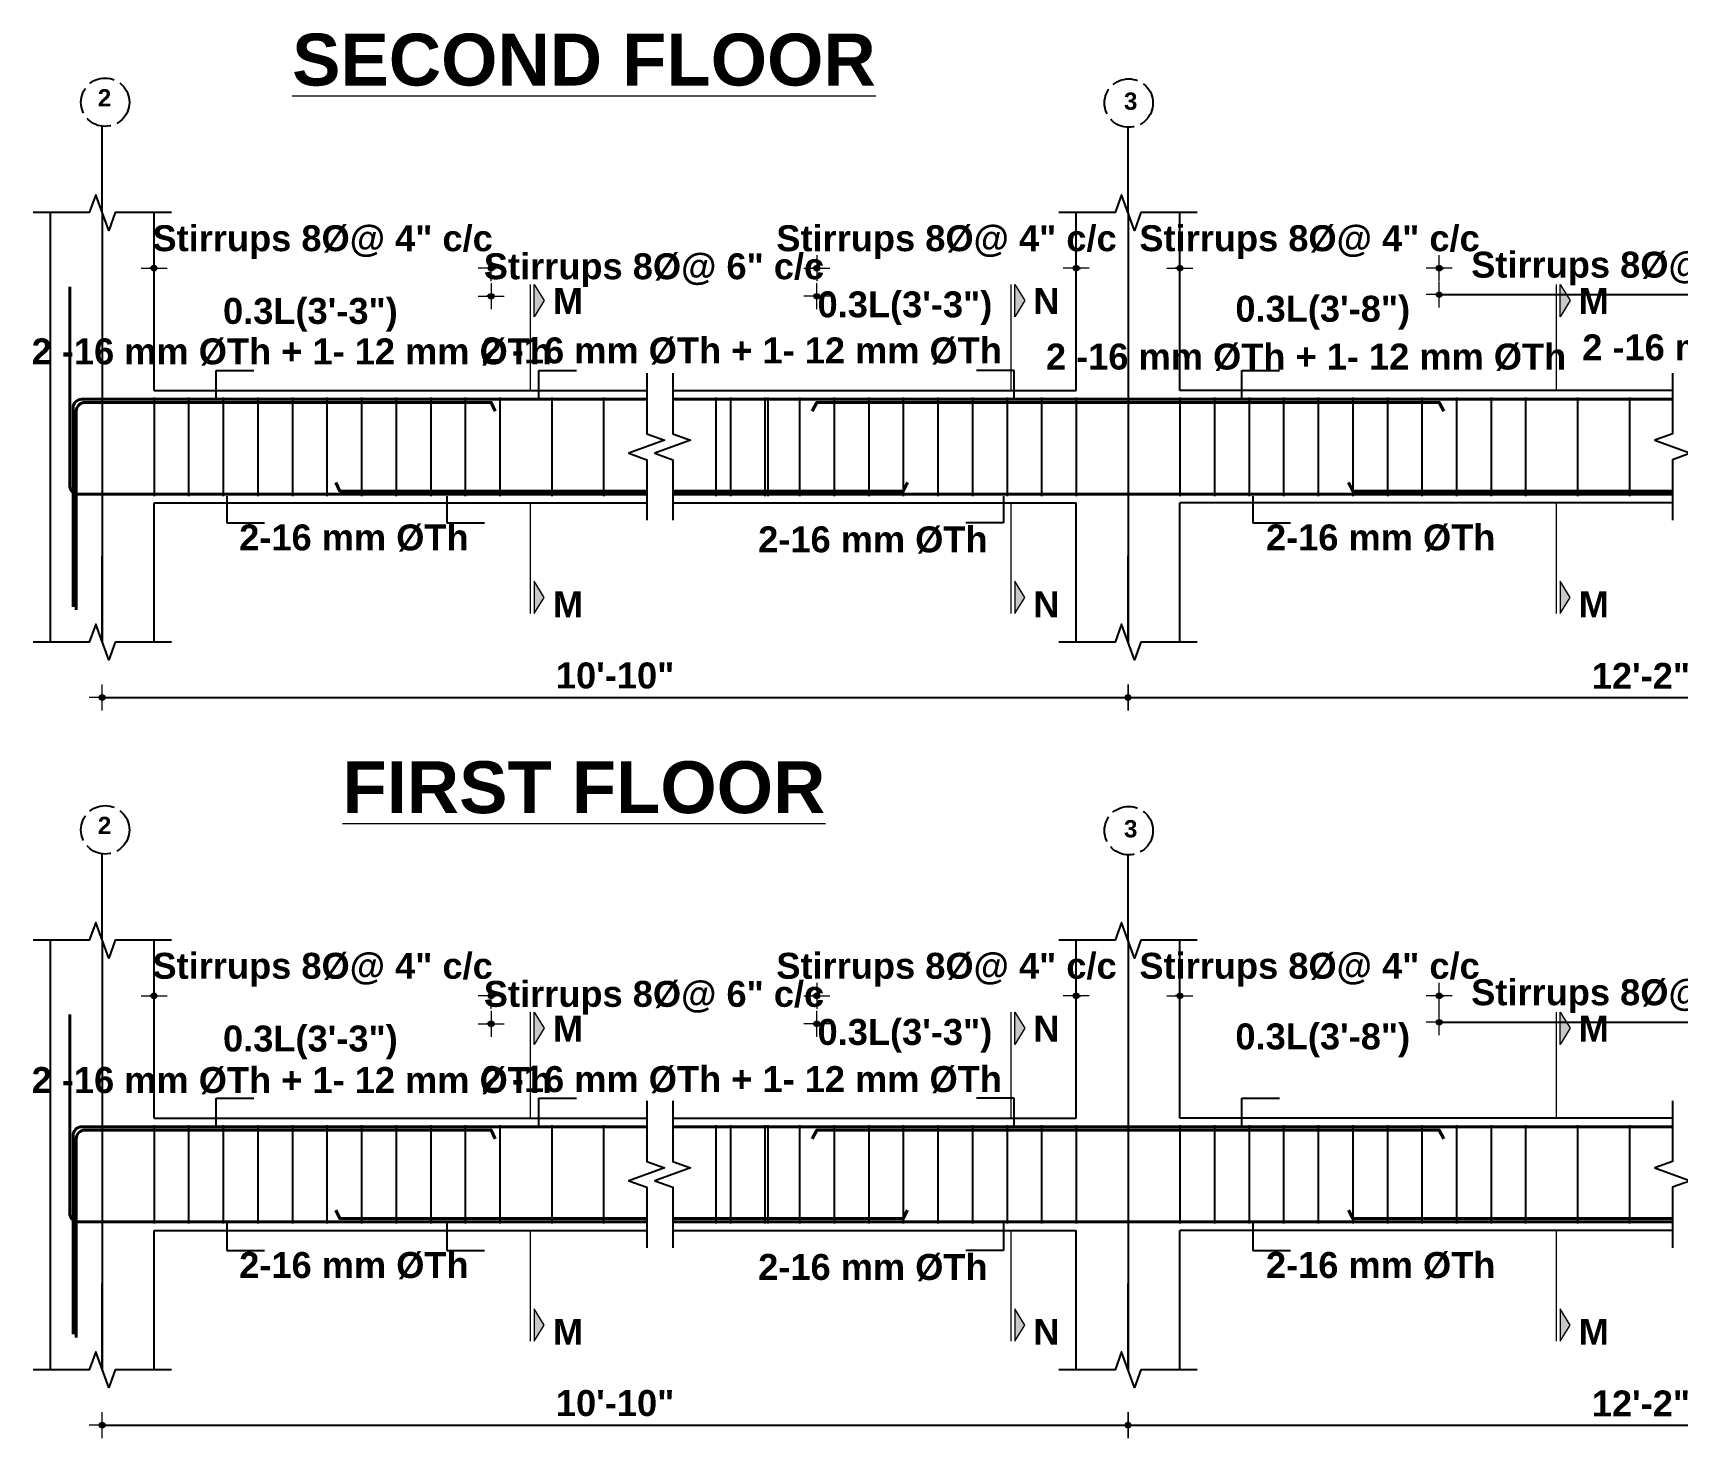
# Model space of a CAD drawing. Header units: inches. Extents: x 85856 to 287200, y -126184 to 75211.
# Drawn here: x 182243.9 to 182624.3, y -23551.2 to -23226.2 of the extents above; entities that cross this region are included whole.
import ezdxf
from ezdxf.enums import TextEntityAlignment as Align

# ---------------------------------------------------------------- set-up
doc = ezdxf.new("R2010")
doc.units = ezdxf.units.IN
doc.header["$LTSCALE"] = 0.5
doc.header["$MEASUREMENT"] = 0
doc.header["$PDMODE"] = 66
doc.linetypes.add('ACAD_ISO02W100', pattern=[15, 12, -3])
for name, color, linetype, lineweight in [('BAR', 5, 'Continuous', 40), ('dimension', 100, 'Continuous', 13), ('HATCH1', 4, 'ACAD_ISO02W100', 13), ('TEXT', 220, 'Continuous', 9)]:
    doc.layers.add(name, color=color, linetype=linetype, lineweight=lineweight)
doc.layers.add('STIRRUP', color=10, linetype='Continuous')
doc.styles.add('1.8 str', font='times.ttf', dxfattribs={"width": 0.8, "height": 6})
doc.styles.add('STYLE1', font='arialbd.ttf')
doc.dimstyles.new('1.4', dxfattribs={"dimscale": 0, "dimtxt": 6, "dimasz": 0.5, "dimexe": 2, "dimexo": 9, "dimgap": 2, "dimtad": 1, "dimdec": 0, "dimlfac": 0.5, "dimzin": 3, "dimdsep": 46, "dimlunit": 4, "dimtxsty": '1.8 str', "dimblk": 'DIM', "dimcen": 3, "dimdle": 3, "dimse1": 1, "dimse2": 1, "dimclrd": 256, "dimclre": 256, "dimclrt": 7, "dimadec": 1, "dimazin": 2, "dimtfac": 1, "dimtdec": 0, "dimtix": 1, "dimtofl": 0, "dimtmove": 2, "dimatfit": 3, "dimldrblk": 'arrow', "dimfxl": 2, "dimfrac": 2, "dimtolj": 2, "dimtzin": 0, "dimarcsym": 0})

# ---------------------------------------------------------------- blocks, each defined once
blk = doc.blocks.new('DIM')
at = {"layer": 'dimension'}
h = blk.add_hatch(color=256, dxfattribs=at)
h.paths.add_polyline_path([(0, 1.28), (0, 0), (1.28, 0, 0.414214)])
h.paths.add_polyline_path([(1.28, 0), (0, 0), (0, -1.28, 0.414214)])
h.paths.add_polyline_path([(0, 0), (-1.28, 0, 0.414214), (0, -1.28)])
h.paths.add_polyline_path([(0, 1.28, 0.414214), (-1.28, 0), (0, 0)])
for p, q in [((-6, 0), (6, 0)), ((0, 6), (0, -6))]:
    blk.add_line(p, q, dxfattribs=at)
blk.add_circle((0, 0), 1.28, dxfattribs=at)
blk = doc.blocks.new('*D679')
at = {"layer": 'Defpoints', "color": 0, "ltscale": 10, "transparency": 16777216}
for p in [(182349.95, -23448.88), (182271.95, -23460.86), (182349.95, -23465.42)]:
    blk.add_point(p, dxfattribs=at)
at = {"layer": 'dimension', "lineweight": -2, "ltscale": 10, "transparency": 16777216}
for p, q in [((182271.45, -23448.88), (182270.95, -23448.88)), ((182350.45, -23448.88), (182350.95, -23448.88))]:
    blk.add_line(p, q, dxfattribs=at)
at = {"layer": 'dimension', "lineweight": -2, "ltscale": 10, "transparency": 16777216, "xscale": 0.5, "yscale": 0.5, "zscale": 0.5}
blk.add_blockref('DIM', (182271.95, -23448.88), dxfattribs=at)
at = {"layer": 'dimension', "lineweight": -2, "ltscale": 10, "transparency": 16777216, "xscale": 0.5, "yscale": 0.5, "zscale": 0.5, "rotation": 180}
blk.add_blockref('DIM', (182349.95, -23448.88), dxfattribs=at)
at = {"layer": 'dimension', "color": 7, "ltscale": 10, "transparency": 16777216, "insert": (182310.95, -23442.85), "char_height": 6, "attachment_point": 5, "style": 'STYLE1'}
blk.add_mtext('\\A2;Stirrups 8%%C@ 4" c/c', dxfattribs=at)
blk = doc.blocks.new('arrow')
at = {"layer": 'dimension'}
blk.add_lwpolyline([(1.21, 0, 0, 2.1, 0), (-2.29, 0, 0, 0, 0), (1.21, 0, 0, 0, 0)], format="xyseb", dxfattribs=at)
blk = doc.blocks.new('*D680')
at = {"layer": 'Defpoints', "color": 0, "ltscale": 10, "transparency": 16777216}
for p in [(182425.3, -23455.37), (182349.95, -23471.91), (182425.3, -23486.42)]:
    blk.add_point(p, dxfattribs=at)
at = {"layer": 'dimension', "lineweight": -2, "ltscale": 10, "transparency": 16777216}
for p, q in [((182349.45, -23455.37), (182348.95, -23455.37)), ((182425.8, -23455.37), (182426.3, -23455.37))]:
    blk.add_line(p, q, dxfattribs=at)
at = {"layer": 'dimension', "lineweight": -2, "ltscale": 10, "transparency": 16777216, "xscale": 0.5, "yscale": 0.5, "zscale": 0.5}
blk.add_blockref('DIM', (182349.95, -23455.37), dxfattribs=at)
at = {"layer": 'dimension', "lineweight": -2, "ltscale": 10, "transparency": 16777216, "xscale": 0.5, "yscale": 0.5, "zscale": 0.5, "rotation": 180}
blk.add_blockref('DIM', (182425.3, -23455.37), dxfattribs=at)
at = {"layer": 'dimension', "color": 7, "ltscale": 10, "transparency": 16777216, "insert": (182387.62, -23449.34), "char_height": 6, "attachment_point": 5, "style": 'STYLE1'}
blk.add_mtext('\\A2;Stirrups 8%%C@ 6" c/c', dxfattribs=at)
blk = doc.blocks.new('*D681')
at = {"layer": 'Defpoints', "color": 0, "ltscale": 10, "transparency": 16777216}
for p in [(182485.3, -23448.88), (182485.3, -23462.42), (182425.3, -23479.93)]:
    blk.add_point(p, dxfattribs=at)
at = {"layer": 'dimension', "lineweight": -2, "ltscale": 10, "transparency": 16777216}
for p, q in [((182424.8, -23448.88), (182424.3, -23448.88)), ((182485.8, -23448.88), (182486.3, -23448.88))]:
    blk.add_line(p, q, dxfattribs=at)
at = {"layer": 'dimension', "lineweight": -2, "ltscale": 10, "transparency": 16777216, "xscale": 0.5, "yscale": 0.5, "zscale": 0.5}
blk.add_blockref('DIM', (182425.3, -23448.88), dxfattribs=at)
at = {"layer": 'dimension', "lineweight": -2, "ltscale": 10, "transparency": 16777216, "xscale": 0.5, "yscale": 0.5, "zscale": 0.5, "rotation": 180}
blk.add_blockref('DIM', (182485.3, -23448.88), dxfattribs=at)
at = {"layer": 'dimension', "color": 7, "ltscale": 10, "transparency": 16777216, "insert": (182455.3, -23442.85), "char_height": 6, "attachment_point": 5, "style": 'STYLE1'}
blk.add_mtext('\\A2;Stirrups 8%%C@ 4" c/c', dxfattribs=at)
blk = doc.blocks.new('*D682')
at = {"layer": 'Defpoints', "color": 0, "ltscale": 10, "transparency": 16777216}
for p in [(182509.3, -23448.88), (182509.3, -23462.42), (182569.3, -23479.93)]:
    blk.add_point(p, dxfattribs=at)
at = {"layer": 'dimension', "lineweight": -2, "ltscale": 10, "transparency": 16777216}
for p, q in [((182508.8, -23448.88), (182508.3, -23448.88)), ((182569.8, -23448.88), (182570.3, -23448.88))]:
    blk.add_line(p, q, dxfattribs=at)
at = {"layer": 'dimension', "lineweight": -2, "ltscale": 10, "transparency": 16777216, "xscale": 0.5, "yscale": 0.5, "zscale": 0.5}
blk.add_blockref('DIM', (182509.3, -23448.88), dxfattribs=at)
at = {"layer": 'dimension', "lineweight": -2, "ltscale": 10, "transparency": 16777216, "xscale": 0.5, "yscale": 0.5, "zscale": 0.5, "rotation": 180}
blk.add_blockref('DIM', (182569.3, -23448.88), dxfattribs=at)
at = {"layer": 'dimension', "color": 7, "ltscale": 10, "transparency": 16777216, "insert": (182539.3, -23442.85), "char_height": 6, "attachment_point": 5, "style": 'STYLE1'}
blk.add_mtext('\\A2;Stirrups 8%%C@ 4" c/c', dxfattribs=at)
blk = doc.blocks.new('*D684')
at = {"layer": 'Defpoints', "color": 0, "ltscale": 10, "transparency": 16777216}
for p in [(182662.86, -23455), (182569.3, -23486.42), (182662.86, -23486.42)]:
    blk.add_point(p, dxfattribs=at)
at = {"layer": 'dimension', "lineweight": -2, "ltscale": 10, "transparency": 16777216}
blk.add_line((182569.8, -23455), (182662.36, -23455), dxfattribs=at)
at = {"layer": 'dimension', "lineweight": -2, "ltscale": 10, "transparency": 16777216, "xscale": 0.5, "yscale": 0.5, "zscale": 0.5, "rotation": 180}
blk.add_blockref('DIM', (182569.3, -23455), dxfattribs=at)
at = {"layer": 'dimension', "lineweight": -2, "ltscale": 10, "transparency": 16777216, "xscale": 0.5, "yscale": 0.5, "zscale": 0.5}
blk.add_blockref('DIM', (182662.86, -23455), dxfattribs=at)
at = {"layer": 'dimension', "color": 7, "ltscale": 10, "transparency": 16777216, "insert": (182616.08, -23448.97), "char_height": 6, "attachment_point": 5, "style": 'STYLE1'}
blk.add_mtext('\\A2;Stirrups 8%%C@ 6" c/c', dxfattribs=at)
blk = doc.blocks.new('*D685')
at = {"layer": 'Defpoints', "color": 0, "ltscale": 10, "transparency": 16777216}
for p in [(182259.95, -23535.38), (182497.3, -23535.38), (182497.3, -23548.19)]:
    blk.add_point(p, dxfattribs=at)
at = {"layer": 'dimension', "lineweight": -2, "ltscale": 10, "transparency": 16777216}
blk.add_line((182260.45, -23548.19), (182496.8, -23548.19), dxfattribs=at)
at = {"layer": 'dimension', "lineweight": -2, "ltscale": 10, "transparency": 16777216, "xscale": 0.5, "yscale": 0.5, "zscale": 0.5, "rotation": 180}
blk.add_blockref('DIM', (182259.95, -23548.19), dxfattribs=at)
at = {"layer": 'dimension', "lineweight": -2, "ltscale": 10, "transparency": 16777216, "xscale": 0.5, "yscale": 0.5, "zscale": 0.5}
blk.add_blockref('DIM', (182497.3, -23548.19), dxfattribs=at)
at = {"layer": 'dimension', "color": 7, "ltscale": 10, "transparency": 16777216, "insert": (182378.62, -23543.12), "char_height": 6, "attachment_point": 5, "style": 'STYLE1'}
blk.add_mtext('\\A2;10\'-10"', dxfattribs=at)
blk = doc.blocks.new('*D686')
at = {"layer": 'Defpoints', "color": 0, "ltscale": 10, "transparency": 16777216}
for p in [(182497.3, -23535.38), (182734.65, -23535.38), (182734.65, -23548.19)]:
    blk.add_point(p, dxfattribs=at)
at = {"layer": 'dimension', "lineweight": -2, "ltscale": 10, "transparency": 16777216}
blk.add_line((182497.8, -23548.19), (182734.15, -23548.19), dxfattribs=at)
at = {"layer": 'dimension', "lineweight": -2, "ltscale": 10, "transparency": 16777216, "xscale": 0.5, "yscale": 0.5, "zscale": 0.5, "rotation": 180}
blk.add_blockref('DIM', (182497.3, -23548.19), dxfattribs=at)
at = {"layer": 'dimension', "lineweight": -2, "ltscale": 10, "transparency": 16777216, "xscale": 0.5, "yscale": 0.5, "zscale": 0.5}
blk.add_blockref('DIM', (182734.65, -23548.19), dxfattribs=at)
at = {"layer": 'dimension', "color": 7, "ltscale": 10, "transparency": 16777216, "insert": (182615.97, -23543.17), "char_height": 6, "attachment_point": 5, "style": 'STYLE1'}
blk.add_mtext('\\A2;12\'-2"', dxfattribs=at)
blk = doc.blocks.new('*D687')
at = {"layer": 'Defpoints', "color": 0, "ltscale": 10, "transparency": 16777216}
for p in [(182349.95, -23280.59), (182271.95, -23292.56), (182349.95, -23297.13)]:
    blk.add_point(p, dxfattribs=at)
at = {"layer": 'dimension', "lineweight": -2, "ltscale": 10, "transparency": 16777216}
for p, q in [((182271.45, -23280.59), (182270.95, -23280.59)), ((182350.45, -23280.59), (182350.95, -23280.59))]:
    blk.add_line(p, q, dxfattribs=at)
at = {"layer": 'dimension', "lineweight": -2, "ltscale": 10, "transparency": 16777216, "xscale": 0.5, "yscale": 0.5, "zscale": 0.5}
blk.add_blockref('DIM', (182271.95, -23280.59), dxfattribs=at)
at = {"layer": 'dimension', "lineweight": -2, "ltscale": 10, "transparency": 16777216, "xscale": 0.5, "yscale": 0.5, "zscale": 0.5, "rotation": 180}
blk.add_blockref('DIM', (182349.95, -23280.59), dxfattribs=at)
at = {"layer": 'dimension', "color": 7, "ltscale": 10, "transparency": 16777216, "insert": (182310.95, -23274.56), "char_height": 6, "attachment_point": 5, "style": 'STYLE1'}
blk.add_mtext('\\A2;Stirrups 8%%C@ 4" c/c', dxfattribs=at)
blk = doc.blocks.new('*D688')
at = {"layer": 'Defpoints', "color": 0, "ltscale": 10, "transparency": 16777216}
for p in [(182425.3, -23287.08), (182349.95, -23303.62), (182425.3, -23318.13)]:
    blk.add_point(p, dxfattribs=at)
at = {"layer": 'dimension', "lineweight": -2, "ltscale": 10, "transparency": 16777216}
for p, q in [((182349.45, -23287.08), (182348.95, -23287.08)), ((182425.8, -23287.08), (182426.3, -23287.08))]:
    blk.add_line(p, q, dxfattribs=at)
at = {"layer": 'dimension', "lineweight": -2, "ltscale": 10, "transparency": 16777216, "xscale": 0.5, "yscale": 0.5, "zscale": 0.5}
blk.add_blockref('DIM', (182349.95, -23287.08), dxfattribs=at)
at = {"layer": 'dimension', "lineweight": -2, "ltscale": 10, "transparency": 16777216, "xscale": 0.5, "yscale": 0.5, "zscale": 0.5, "rotation": 180}
blk.add_blockref('DIM', (182425.3, -23287.08), dxfattribs=at)
at = {"layer": 'dimension', "color": 7, "ltscale": 10, "transparency": 16777216, "insert": (182387.62, -23281.05), "char_height": 6, "attachment_point": 5, "style": 'STYLE1'}
blk.add_mtext('\\A2;Stirrups 8%%C@ 6" c/c', dxfattribs=at)
blk = doc.blocks.new('*D689')
at = {"layer": 'Defpoints', "color": 0, "ltscale": 10, "transparency": 16777216}
for p in [(182485.3, -23280.59), (182485.3, -23294.13), (182425.3, -23311.64)]:
    blk.add_point(p, dxfattribs=at)
at = {"layer": 'dimension', "lineweight": -2, "ltscale": 10, "transparency": 16777216}
for p, q in [((182424.8, -23280.59), (182424.3, -23280.59)), ((182485.8, -23280.59), (182486.3, -23280.59))]:
    blk.add_line(p, q, dxfattribs=at)
at = {"layer": 'dimension', "lineweight": -2, "ltscale": 10, "transparency": 16777216, "xscale": 0.5, "yscale": 0.5, "zscale": 0.5}
blk.add_blockref('DIM', (182425.3, -23280.59), dxfattribs=at)
at = {"layer": 'dimension', "lineweight": -2, "ltscale": 10, "transparency": 16777216, "xscale": 0.5, "yscale": 0.5, "zscale": 0.5, "rotation": 180}
blk.add_blockref('DIM', (182485.3, -23280.59), dxfattribs=at)
at = {"layer": 'dimension', "color": 7, "ltscale": 10, "transparency": 16777216, "insert": (182455.3, -23274.56), "char_height": 6, "attachment_point": 5, "style": 'STYLE1'}
blk.add_mtext('\\A2;Stirrups 8%%C@ 4" c/c', dxfattribs=at)
blk = doc.blocks.new('*D690')
at = {"layer": 'Defpoints', "color": 0, "ltscale": 10, "transparency": 16777216}
for p in [(182509.3, -23280.59), (182509.3, -23294.13), (182569.3, -23311.64)]:
    blk.add_point(p, dxfattribs=at)
at = {"layer": 'dimension', "lineweight": -2, "ltscale": 10, "transparency": 16777216}
for p, q in [((182508.8, -23280.59), (182508.3, -23280.59)), ((182569.8, -23280.59), (182570.3, -23280.59))]:
    blk.add_line(p, q, dxfattribs=at)
at = {"layer": 'dimension', "lineweight": -2, "ltscale": 10, "transparency": 16777216, "xscale": 0.5, "yscale": 0.5, "zscale": 0.5}
blk.add_blockref('DIM', (182509.3, -23280.59), dxfattribs=at)
at = {"layer": 'dimension', "lineweight": -2, "ltscale": 10, "transparency": 16777216, "xscale": 0.5, "yscale": 0.5, "zscale": 0.5, "rotation": 180}
blk.add_blockref('DIM', (182569.3, -23280.59), dxfattribs=at)
at = {"layer": 'dimension', "color": 7, "ltscale": 10, "transparency": 16777216, "insert": (182539.3, -23274.56), "char_height": 6, "attachment_point": 5, "style": 'STYLE1'}
blk.add_mtext('\\A2;Stirrups 8%%C@ 4" c/c', dxfattribs=at)
blk = doc.blocks.new('*D692')
at = {"layer": 'Defpoints', "color": 0, "ltscale": 10, "transparency": 16777216}
for p in [(182662.86, -23286.71), (182569.3, -23318.13), (182662.86, -23318.13)]:
    blk.add_point(p, dxfattribs=at)
at = {"layer": 'dimension', "lineweight": -2, "ltscale": 10, "transparency": 16777216}
blk.add_line((182569.8, -23286.71), (182662.36, -23286.71), dxfattribs=at)
at = {"layer": 'dimension', "lineweight": -2, "ltscale": 10, "transparency": 16777216, "xscale": 0.5, "yscale": 0.5, "zscale": 0.5, "rotation": 180}
blk.add_blockref('DIM', (182569.3, -23286.71), dxfattribs=at)
at = {"layer": 'dimension', "lineweight": -2, "ltscale": 10, "transparency": 16777216, "xscale": 0.5, "yscale": 0.5, "zscale": 0.5}
blk.add_blockref('DIM', (182662.86, -23286.71), dxfattribs=at)
at = {"layer": 'dimension', "color": 7, "ltscale": 10, "transparency": 16777216, "insert": (182616.08, -23280.68), "char_height": 6, "attachment_point": 5, "style": 'STYLE1'}
blk.add_mtext('\\A2;Stirrups 8%%C@ 6" c/c', dxfattribs=at)
blk = doc.blocks.new('*D995')
at = {"layer": 'Defpoints', "color": 0, "ltscale": 10, "transparency": 16777216}
for p in [(182259.95, -23367.08), (182497.3, -23367.08), (182497.3, -23379.89)]:
    blk.add_point(p, dxfattribs=at)
at = {"layer": 'dimension', "lineweight": -2, "ltscale": 10, "transparency": 16777216}
blk.add_line((182260.45, -23379.89), (182496.8, -23379.89), dxfattribs=at)
at = {"layer": 'dimension', "lineweight": -2, "ltscale": 10, "transparency": 16777216, "xscale": 0.5, "yscale": 0.5, "zscale": 0.5, "rotation": 180}
blk.add_blockref('DIM', (182259.95, -23379.89), dxfattribs=at)
at = {"layer": 'dimension', "lineweight": -2, "ltscale": 10, "transparency": 16777216, "xscale": 0.5, "yscale": 0.5, "zscale": 0.5}
blk.add_blockref('DIM', (182497.3, -23379.89), dxfattribs=at)
at = {"layer": 'dimension', "color": 7, "ltscale": 10, "transparency": 16777216, "insert": (182378.62, -23374.83), "char_height": 6, "attachment_point": 5, "style": 'STYLE1'}
blk.add_mtext('\\A2;10\'-10"', dxfattribs=at)
blk = doc.blocks.new('*D996')
at = {"layer": 'Defpoints', "color": 0, "ltscale": 10, "transparency": 16777216}
for p in [(182497.3, -23367.08), (182734.65, -23367.08), (182734.65, -23379.89)]:
    blk.add_point(p, dxfattribs=at)
at = {"layer": 'dimension', "lineweight": -2, "ltscale": 10, "transparency": 16777216}
blk.add_line((182497.8, -23379.89), (182734.15, -23379.89), dxfattribs=at)
at = {"layer": 'dimension', "lineweight": -2, "ltscale": 10, "transparency": 16777216, "xscale": 0.5, "yscale": 0.5, "zscale": 0.5, "rotation": 180}
blk.add_blockref('DIM', (182497.3, -23379.89), dxfattribs=at)
at = {"layer": 'dimension', "lineweight": -2, "ltscale": 10, "transparency": 16777216, "xscale": 0.5, "yscale": 0.5, "zscale": 0.5}
blk.add_blockref('DIM', (182734.65, -23379.89), dxfattribs=at)
at = {"layer": 'dimension', "color": 7, "ltscale": 10, "transparency": 16777216, "insert": (182615.97, -23374.88), "char_height": 6, "attachment_point": 5, "style": 'STYLE1'}
blk.add_mtext('\\A2;12\'-2"', dxfattribs=at)

msp = doc.modelspace()

# ---------------------------------------------------------------- hatches: boundary and pattern name
at = {"layer": 'TEXT', "ltscale": 10}
for points in [[(182359.93, -23284.34), (182359.93, -23291.85), (182362.24, -23288.09)], [(182471.1, -23284.34), (182471.1, -23291.85), (182473.41, -23288.09)], [(182597.29, -23284.34), (182597.29, -23291.85), (182599.6, -23288.09)], [(182359.93, -23360.48), (182359.93, -23352.98), (182362.24, -23356.73)], [(182471.1, -23360.48), (182471.1, -23352.98), (182473.41, -23356.73)], [(182597.29, -23360.48), (182597.29, -23352.98), (182599.6, -23356.73)], [(182359.93, -23452.64), (182359.93, -23460.14), (182362.24, -23456.39)], [(182471.1, -23452.64), (182471.1, -23460.14), (182473.41, -23456.39)], [(182597.29, -23452.64), (182597.29, -23460.14), (182599.6, -23456.39)], [(182359.93, -23528.78), (182359.93, -23521.27), (182362.24, -23525.03)], [(182471.1, -23528.78), (182471.1, -23521.27), (182473.41, -23525.03)], [(182597.29, -23528.78), (182597.29, -23521.27), (182599.6, -23525.03)]]:
    msp.add_hatch(color=256, dxfattribs=at).paths.add_polyline_path(points)

# ---------------------------------------------------------------- linework, layer by layer
for p, q in [((182259.95, -23267.73), (182259.95, -23247.77)), ((182497.3, -23267.73), (182497.3, -23247.77)), ((182259.95, -23267.73), (182259.95, -23367.08)), ((182497.3, -23267.73), (182497.3, -23367.08)), ((182259.95, -23367.08), (182259.95, -23347.13)), ((182497.3, -23367.08), (182497.3, -23347.13)), ((182259.95, -23436.02), (182259.95, -23416.07)), ((182497.3, -23436.02), (182497.3, -23416.07)), ((182259.95, -23436.02), (182259.95, -23535.38)), ((182497.3, -23436.02), (182497.3, -23535.38)), ((182259.95, -23535.38), (182259.95, -23515.42)), ((182497.3, -23535.38), (182497.3, -23515.42))]:
    msp.add_line(p, q)
at = {"ltscale": 10}
for p, q in [((182247.95, -23334.89), (182247.95, -23267.73)), ((182271.95, -23308.89), (182271.95, -23267.73)), ((182485.3, -23308.89), (182485.3, -23267.73)), ((182509.3, -23308.89), (182509.3, -23267.73)), ((182271.95, -23308.89), (182385.95, -23308.89)), ((182391.95, -23308.89), (182485.3, -23308.89)), ((182623.3, -23308.89), (182509.3, -23308.89)), ((182247.95, -23367.08), (182247.95, -23334.89)), ((182271.95, -23367.08), (182271.95, -23334.89)), ((182271.95, -23334.89), (182385.95, -23334.89)), ((182391.95, -23334.89), (182485.3, -23334.89)), ((182485.3, -23367.08), (182485.3, -23334.89)), ((182623.3, -23334.89), (182509.3, -23334.89)), ((182509.3, -23367.08), (182509.3, -23334.89)), ((182247.95, -23503.18), (182247.95, -23436.02)), ((182271.95, -23477.18), (182271.95, -23436.02)), ((182485.3, -23477.18), (182485.3, -23436.02)), ((182509.3, -23477.18), (182509.3, -23436.02)), ((182271.95, -23477.18), (182385.95, -23477.18)), ((182391.95, -23477.18), (182485.3, -23477.18)), ((182623.3, -23477.18), (182509.3, -23477.18)), ((182247.95, -23535.38), (182247.95, -23503.18)), ((182271.95, -23535.38), (182271.95, -23503.18)), ((182271.95, -23503.18), (182385.95, -23503.18)), ((182391.95, -23503.18), (182485.3, -23503.18)), ((182485.3, -23535.38), (182485.3, -23503.18)), ((182623.3, -23503.18), (182509.3, -23503.18)), ((182509.3, -23535.38), (182509.3, -23503.18))]:
    msp.add_line(p, q, dxfattribs=at)
at = {"linetype": 'Continuous', "ltscale": 10}
for points in [[(182275.95, -23267.73), (182262.95, -23267.73), (182261.45, -23271.85), (182258.45, -23263.6), (182256.95, -23267.73), (182243.95, -23267.73)], [(182513.3, -23267.73), (182500.3, -23267.73), (182498.8, -23271.85), (182495.8, -23263.6), (182494.3, -23267.73), (182481.3, -23267.73)], [(182385.95, -23304.89), (182385.95, -23318.89), (182390.07, -23320.39), (182381.82, -23323.39), (182385.95, -23324.89), (182385.95, -23338.89)], [(182385.95, -23304.89), (182385.95, -23318.89), (182390.07, -23320.39), (182381.82, -23323.39), (182385.95, -23324.89), (182385.95, -23338.89)], [(182391.95, -23304.89), (182391.95, -23318.89), (182396.07, -23320.39), (182387.82, -23323.39), (182391.95, -23324.89), (182391.95, -23338.89)], [(182391.95, -23304.89), (182391.95, -23318.89), (182396.07, -23320.39), (182387.82, -23323.39), (182391.95, -23324.89), (182391.95, -23338.89)], [(182623.3, -23304.89), (182623.3, -23318.89), (182619.18, -23320.39), (182627.42, -23323.39), (182623.3, -23324.89), (182623.3, -23338.89)], [(182623.3, -23304.89), (182623.3, -23318.89), (182619.18, -23320.39), (182627.42, -23323.39), (182623.3, -23324.89), (182623.3, -23338.89)], [(182275.95, -23367.08), (182262.95, -23367.08), (182261.45, -23371.2), (182258.45, -23362.96), (182256.95, -23367.08), (182243.95, -23367.08)], [(182513.3, -23367.08), (182500.3, -23367.08), (182498.8, -23371.2), (182495.8, -23362.96), (182494.3, -23367.08), (182481.3, -23367.08)], [(182275.95, -23436.02), (182262.95, -23436.02), (182261.45, -23440.14), (182258.45, -23431.9), (182256.95, -23436.02), (182243.95, -23436.02)], [(182513.3, -23436.02), (182500.3, -23436.02), (182498.8, -23440.14), (182495.8, -23431.9), (182494.3, -23436.02), (182481.3, -23436.02)], [(182385.95, -23473.18), (182385.95, -23487.18), (182390.07, -23488.68), (182381.82, -23491.68), (182385.95, -23493.18), (182385.95, -23507.18)], [(182385.95, -23473.18), (182385.95, -23487.18), (182390.07, -23488.68), (182381.82, -23491.68), (182385.95, -23493.18), (182385.95, -23507.18)], [(182391.95, -23473.18), (182391.95, -23487.18), (182396.07, -23488.68), (182387.82, -23491.68), (182391.95, -23493.18), (182391.95, -23507.18)], [(182391.95, -23473.18), (182391.95, -23487.18), (182396.07, -23488.68), (182387.82, -23491.68), (182391.95, -23493.18), (182391.95, -23507.18)], [(182623.3, -23473.18), (182623.3, -23487.18), (182619.18, -23488.68), (182627.42, -23491.68), (182623.3, -23493.18), (182623.3, -23507.18)], [(182623.3, -23473.18), (182623.3, -23487.18), (182619.18, -23488.68), (182627.42, -23491.68), (182623.3, -23493.18), (182623.3, -23507.18)], [(182275.95, -23535.38), (182262.95, -23535.38), (182261.45, -23539.5), (182258.45, -23531.25), (182256.95, -23535.38), (182243.95, -23535.38)], [(182513.3, -23535.38), (182500.3, -23535.38), (182498.8, -23539.5), (182495.8, -23531.25), (182494.3, -23535.38), (182481.3, -23535.38)]]:
    msp.add_lwpolyline(points, dxfattribs=at)
at = {"layer": 'BAR', "ltscale": 10}
for p, q in [((182497.3, -23310.89), (182391.95, -23310.89)), ((182497.3, -23310.89), (182623.3, -23310.89)), ((182497.3, -23332.89), (182391.95, -23332.89)), ((182497.3, -23332.89), (182623.3, -23332.89)), ((182497.3, -23479.18), (182391.95, -23479.18)), ((182497.3, -23479.18), (182623.3, -23479.18)), ((182497.3, -23501.18), (182391.95, -23501.18)), ((182497.3, -23501.18), (182623.3, -23501.18))]:
    msp.add_line(p, q, dxfattribs=at)
for points in [[(182271.95, -23332.89), (182254.46, -23332.89, -0.414214), (182252.45, -23330.88), (182252.45, -23284.89)], [(182253.2, -23358.89), (182253.2, -23312.91, -0.414214), (182255.21, -23310.89), (182271.95, -23310.89)], [(182253.95, -23359.64), (182253.95, -23313.66, -0.414214), (182255.96, -23311.64), (182271.95, -23311.64)], [(182271.95, -23501.18), (182254.46, -23501.18, -0.414214), (182252.45, -23499.17), (182252.45, -23453.18)], [(182253.2, -23527.18), (182253.2, -23481.2, -0.414214), (182255.21, -23479.18), (182271.95, -23479.18)], [(182253.95, -23527.93), (182253.95, -23481.95, -0.414214), (182255.96, -23479.93), (182271.95, -23479.93)]]:
    msp.add_lwpolyline(points, format="xyb", dxfattribs=at)
for points in [[(182259.95, -23310.89), (182385.95, -23310.89)], [(182259.95, -23311.64), (182349.95, -23311.64), (182350.9, -23313.64)], [(182424.25, -23313.64), (182425.3, -23311.64), (182497.3, -23311.64)], [(182570.34, -23313.64), (182569.3, -23311.64), (182497.3, -23311.64)], [(182313.99, -23330.14), (182314.95, -23332.14), (182385.95, -23332.14)], [(182446.25, -23330.14), (182445.3, -23332.14), (182391.95, -23332.14)], [(182548.34, -23330.14), (182549.3, -23332.14), (182623.3, -23332.14)], [(182385.95, -23332.89), (182259.95, -23332.89)], [(182259.95, -23479.18), (182385.95, -23479.18)], [(182259.95, -23479.93), (182349.95, -23479.93), (182350.9, -23481.93)], [(182424.25, -23481.93), (182425.3, -23479.93), (182497.3, -23479.93)], [(182570.34, -23481.93), (182569.3, -23479.93), (182497.3, -23479.93)], [(182313.99, -23498.43), (182314.95, -23500.43), (182385.95, -23500.43)], [(182446.25, -23498.43), (182445.3, -23500.43), (182391.95, -23500.43)], [(182548.34, -23498.43), (182549.3, -23500.43), (182623.3, -23500.43)], [(182385.95, -23501.18), (182259.95, -23501.18)]]:
    msp.add_lwpolyline(points, dxfattribs=at)
at = {"layer": 'dimension', "ltscale": 10}
for p, q in [((182359.08, -23308.89), (182359.08, -23284.39)), ((182470.24, -23308.89), (182470.24, -23284.39)), ((182596.43, -23308.89), (182596.43, -23284.39)), ((182359.08, -23360.43), (182359.08, -23334.89)), ((182470.24, -23360.43), (182470.24, -23334.89)), ((182596.43, -23360.43), (182596.43, -23334.89)), ((182359.08, -23477.18), (182359.08, -23452.69)), ((182470.24, -23477.18), (182470.24, -23452.69)), ((182596.43, -23477.18), (182596.43, -23452.69)), ((182359.08, -23528.73), (182359.08, -23503.18)), ((182470.24, -23528.73), (182470.24, -23503.18)), ((182596.43, -23528.73), (182596.43, -23503.18))]:
    msp.add_line(p, q, dxfattribs=at)
for points in [[(182359.93, -23291.85), (182359.93, -23284.34), (182362.24, -23288.09), (182359.93, -23291.85)], [(182471.1, -23291.85), (182471.1, -23284.34), (182473.41, -23288.09), (182471.1, -23291.85)], [(182597.29, -23291.85), (182597.29, -23284.34), (182599.6, -23288.09), (182597.29, -23291.85)], [(182359.93, -23460.14), (182359.93, -23452.64), (182362.24, -23456.39), (182359.93, -23460.14)], [(182471.1, -23460.14), (182471.1, -23452.64), (182473.41, -23456.39), (182471.1, -23460.14)], [(182597.29, -23460.14), (182597.29, -23452.64), (182599.6, -23456.39), (182597.29, -23460.14)]]:
    msp.add_lwpolyline(points, dxfattribs=at)
at = {"layer": 'HATCH1', "lineweight": 25}
for centre in [(182260.63, -23242.2), (182497.46, -23242.4), (182260.63, -23410.49), (182497.46, -23410.69)]:
    msp.add_circle(centre, 5.6, dxfattribs=at)
at = {"layer": 'STIRRUP'}
for p, q in [((182271.95, -23310.49), (182271.95, -23333.29)), ((182279.95, -23310.49), (182279.95, -23333.29)), ((182287.95, -23310.49), (182287.95, -23333.29)), ((182295.95, -23310.49), (182295.95, -23333.29)), ((182303.95, -23310.49), (182303.95, -23333.29)), ((182311.95, -23310.49), (182311.95, -23333.29)), ((182319.95, -23310.49), (182319.95, -23333.29)), ((182327.95, -23310.49), (182327.95, -23333.29)), ((182335.95, -23310.49), (182335.95, -23333.29)), ((182343.95, -23310.49), (182343.95, -23333.29)), ((182351.95, -23310.49), (182351.95, -23333.29)), ((182363.95, -23310.49), (182363.95, -23333.29)), ((182375.95, -23310.49), (182375.95, -23333.29)), ((182401.95, -23310.49), (182401.95, -23333.29)), ((182405.3, -23310.49), (182405.3, -23333.29)), ((182413.3, -23310.49), (182413.3, -23333.29)), ((182413.95, -23310.49), (182413.95, -23333.29)), ((182421.3, -23310.49), (182421.3, -23333.29)), ((182429.3, -23310.49), (182429.3, -23333.29)), ((182437.3, -23310.49), (182437.3, -23333.29)), ((182445.3, -23310.49), (182445.3, -23333.29)), ((182453.3, -23310.49), (182453.3, -23333.29)), ((182461.3, -23310.49), (182461.3, -23333.29)), ((182469.3, -23310.49), (182469.3, -23333.29)), ((182477.3, -23310.49), (182477.3, -23333.29)), ((182485.3, -23310.49), (182485.3, -23333.29)), ((182509.3, -23310.49), (182509.3, -23333.29)), ((182517.3, -23310.49), (182517.3, -23333.29)), ((182525.3, -23310.49), (182525.3, -23333.29)), ((182533.3, -23310.49), (182533.3, -23333.29)), ((182541.3, -23310.49), (182541.3, -23333.29)), ((182549.3, -23310.49), (182549.3, -23333.29)), ((182557.3, -23310.49), (182557.3, -23333.29)), ((182565.3, -23310.49), (182565.3, -23333.29)), ((182573.3, -23310.49), (182573.3, -23333.29)), ((182581.3, -23310.49), (182581.3, -23333.29)), ((182589.3, -23310.49), (182589.3, -23333.29)), ((182601.3, -23310.49), (182601.3, -23333.29)), ((182613.3, -23310.49), (182613.3, -23333.29)), ((182271.95, -23478.78), (182271.95, -23501.58)), ((182279.95, -23478.78), (182279.95, -23501.58)), ((182287.95, -23478.78), (182287.95, -23501.58)), ((182295.95, -23478.78), (182295.95, -23501.58)), ((182303.95, -23478.78), (182303.95, -23501.58)), ((182311.95, -23478.78), (182311.95, -23501.58)), ((182319.95, -23478.78), (182319.95, -23501.58)), ((182327.95, -23478.78), (182327.95, -23501.58)), ((182335.95, -23478.78), (182335.95, -23501.58)), ((182343.95, -23478.78), (182343.95, -23501.58)), ((182351.95, -23478.78), (182351.95, -23501.58)), ((182363.95, -23478.78), (182363.95, -23501.58)), ((182375.95, -23478.78), (182375.95, -23501.58)), ((182401.95, -23478.78), (182401.95, -23501.58)), ((182405.3, -23478.78), (182405.3, -23501.58)), ((182413.3, -23478.78), (182413.3, -23501.58)), ((182413.95, -23478.78), (182413.95, -23501.58)), ((182421.3, -23478.78), (182421.3, -23501.58)), ((182429.3, -23478.78), (182429.3, -23501.58)), ((182437.3, -23478.78), (182437.3, -23501.58)), ((182445.3, -23478.78), (182445.3, -23501.58)), ((182453.3, -23478.78), (182453.3, -23501.58)), ((182461.3, -23478.78), (182461.3, -23501.58)), ((182469.3, -23478.78), (182469.3, -23501.58)), ((182477.3, -23478.78), (182477.3, -23501.58)), ((182485.3, -23478.78), (182485.3, -23501.58)), ((182509.3, -23478.78), (182509.3, -23501.58)), ((182517.3, -23478.78), (182517.3, -23501.58)), ((182525.3, -23478.78), (182525.3, -23501.58)), ((182533.3, -23478.78), (182533.3, -23501.58)), ((182541.3, -23478.78), (182541.3, -23501.58)), ((182549.3, -23478.78), (182549.3, -23501.58)), ((182557.3, -23478.78), (182557.3, -23501.58)), ((182565.3, -23478.78), (182565.3, -23501.58)), ((182573.3, -23478.78), (182573.3, -23501.58)), ((182581.3, -23478.78), (182581.3, -23501.58)), ((182589.3, -23478.78), (182589.3, -23501.58)), ((182601.3, -23478.78), (182601.3, -23501.58)), ((182613.3, -23478.78), (182613.3, -23501.58))]:
    msp.add_line(p, q, dxfattribs=at)
at = {"layer": 'TEXT', "ltscale": 10}
for points in [[(182359.93, -23352.98), (182359.93, -23360.48), (182362.24, -23356.73), (182359.93, -23352.98)], [(182471.1, -23352.98), (182471.1, -23360.48), (182473.41, -23356.73), (182471.1, -23352.98)], [(182597.29, -23352.98), (182597.29, -23360.48), (182599.6, -23356.73), (182597.29, -23352.98)], [(182359.93, -23521.27), (182359.93, -23528.78), (182362.24, -23525.03), (182359.93, -23521.27)], [(182471.1, -23521.27), (182471.1, -23528.78), (182473.41, -23525.03), (182471.1, -23521.27)], [(182597.29, -23521.27), (182597.29, -23528.78), (182599.6, -23525.03), (182597.29, -23521.27)]]:
    msp.add_lwpolyline(points, dxfattribs=at)

# ---------------------------------------------------------------- texts
at = {"layer": 'HATCH1', "lineweight": 25, "style": 'STYLE1'}
for s, p in [('2', (182258.93, -23243.19)), ('3', (182496.36, -23243.95)), ('2', (182258.93, -23411.48)), ('3', (182496.36, -23412.24))]:
    msp.add_text(s, height=4, dxfattribs=at).set_placement(p)
at = {"layer": 'TEXT', "style": 'STYLE1'}
for s, p in [('%%USECOND FLOOR', (182371.41, -23232.34)), ('%%UFIRST FLOOR', (182371.4, -23400.64))]:
    msp.add_text(s, height=12, dxfattribs=at).set_placement(p, align=Align.MIDDLE_CENTER)
at = {"layer": 'TEXT', "ltscale": 10, "style": 'STYLE1'}
for s, p in [('M', (182364.23, -23291.18)), ('N', (182475.4, -23291.18)), ('M', (182601.58, -23291.18)), ('2 -16 mm %%CTh + 1- 12 mm %%CTh', (182243.62, -23302.83)), ('2 -16 mm %%CTh + 1- 12 mm %%CTh', (182347.74, -23302.6)), ('2 -16 mm %%CTh + 1- 12 mm %%CTh', (182478.3, -23304.03)), ('2 -16 mm %%CTh + 1- 12 mm %%CTh', (182602.39, -23301.9)), ('2-16 mm %%CTh ', (182291.64, -23345.86)), ('2-16 mm %%CTh ', (182529.21, -23345.86)), ('2-16 mm %%CTh ', (182411.72, -23346.31)), ('M', (182364.23, -23361.31)), ('N', (182475.4, -23361.31)), ('M', (182601.58, -23361.31)), ('M', (182364.23, -23459.48)), ('N', (182475.4, -23459.48)), ('M', (182601.58, -23459.48)), ('2 -16 mm %%CTh + 1- 12 mm %%CTh', (182243.62, -23471.37)), ('2 -16 mm %%CTh + 1- 12 mm %%CTh', (182347.74, -23471.15)), ('2-16 mm %%CTh ', (182291.64, -23514.15)), ('2-16 mm %%CTh ', (182411.72, -23514.6)), ('2-16 mm %%CTh ', (182529.21, -23514.15)), ('M', (182364.23, -23529.6)), ('N', (182475.4, -23529.6)), ('M', (182601.58, -23529.6))]:
    msp.add_text(s, height=6, dxfattribs=at).set_placement(p)
at = {"layer": 'TEXT', "style": 'STYLE1'}
for s, p in [('0.3L(3\'-3")', (182425.46, -23291.95)), ('0.3L(3\'-3")', (182287.9, -23293.47)), ('0.3L(3\'-8")', (182522.14, -23292.97)), ('0.3L(3\'-3")', (182287.9, -23461.76)), ('0.3L(3\'-3")', (182425.46, -23460.24)), ('0.3L(3\'-8")', (182522.14, -23461.27))]:
    msp.add_text(s, height=6, dxfattribs=at).set_placement(p)

# ---------------------------------------------------------------- dimensions: what is measured, and where the dimension line sits
at = {"layer": 'dimension', "ltscale": 10}
for base, p1, p2, text, picture, middle in [((182349.95, -23280.59), (182271.95, -23292.56), (182349.95, -23297.13), 'Stirrups 8%%C@ 4" c/c', '*D687', (182310.95, -23274.56)), ((182485.3, -23280.59), (182425.3, -23311.64), (182485.3, -23294.13), 'Stirrups 8%%C@ 4" c/c', '*D689', (182455.3, -23274.56)), ((182425.3, -23287.08), (182349.95, -23303.62), (182425.3, -23318.13), 'Stirrups 8%%C@ 6" c/c', '*D688', (182387.62, -23281.05)), ((182662.86, -23286.71), (182569.3, -23318.13), (182662.86, -23318.13), 'Stirrups 8%%C@ 6" c/c', '*D692', (182616.08, -23280.68)), ((182497.3, -23379.89), (182259.95, -23367.08), (182497.3, -23367.08), '10\'-10"', '*D995', (182378.62, -23374.83)), ((182734.65, -23379.89), (182497.3, -23367.08), (182734.65, -23367.08), '12\'-2"', '*D996', (182615.97, -23374.88)), ((182349.95, -23448.88), (182271.95, -23460.86), (182349.95, -23465.42), 'Stirrups 8%%C@ 4" c/c', '*D679', (182310.95, -23442.85)), ((182485.3, -23448.88), (182425.3, -23479.93), (182485.3, -23462.42), 'Stirrups 8%%C@ 4" c/c', '*D681', (182455.3, -23442.85)), ((182425.3, -23455.37), (182349.95, -23471.91), (182425.3, -23486.42), 'Stirrups 8%%C@ 6" c/c', '*D680', (182387.62, -23449.34)), ((182662.86, -23455), (182569.3, -23486.42), (182662.86, -23486.42), 'Stirrups 8%%C@ 6" c/c', '*D684', (182616.08, -23448.97)), ((182497.3, -23548.19), (182259.95, -23535.38), (182497.3, -23535.38), '10\'-10"', '*D685', (182378.62, -23543.12)), ((182734.65, -23548.19), (182497.3, -23535.38), (182734.65, -23535.38), '12\'-2"', '*D686', (182615.97, -23543.17))]:
    dim = msp.add_linear_dim(base=base, p1=p1, p2=p2, text=text, dimstyle='1.4', override={"dimscale": 1, "dimtxsty": 'STYLE1'}, dxfattribs=at)
    dim.commit()
    dim.dimension.update_dxf_attribs({"geometry": picture, "text_midpoint": middle})
for base, p1, p2, picture, middle in [((182509.3, -23280.59), (182569.3, -23311.64), (182509.3, -23294.13), '*D690', (182539.3, -23274.56)), ((182509.3, -23448.88), (182569.3, -23479.93), (182509.3, -23462.42), '*D682', (182539.3, -23442.85))]:
    dim = msp.add_linear_dim(base=base, p1=p1, p2=p2, angle=180, text='Stirrups 8%%C@ 4" c/c', dimstyle='1.4', override={"dimscale": 1, "dimtxsty": 'STYLE1'}, dxfattribs=at)
    dim.commit()
    dim.dimension.update_dxf_attribs({"geometry": picture, "text_midpoint": middle})

# ---------------------------------------------------------------- leaders
for points in [[(182286.3, -23310.49), (182286.3, -23304.28), (182295.02, -23304.28)], [(182360.98, -23310.49), (182360.98, -23304.28), (182369.7, -23304.28)], [(182470.94, -23310.49), (182470.94, -23304.28), (182462.22, -23304.28)], [(182523.65, -23310.49), (182523.65, -23304.28), (182532.37, -23304.28)], [(182288.78, -23333.29), (182288.78, -23339.5), (182297.5, -23339.5)], [(182339.71, -23333.29), (182339.71, -23339.5), (182348.43, -23339.5)], [(182468.46, -23333.29), (182468.46, -23339.5), (182459.74, -23339.5)], [(182526.14, -23333.29), (182526.14, -23339.5), (182534.86, -23339.5)], [(182286.3, -23478.78), (182286.3, -23472.58), (182295.02, -23472.58)], [(182360.98, -23478.78), (182360.98, -23472.58), (182369.7, -23472.58)], [(182470.94, -23478.78), (182470.94, -23472.58), (182462.22, -23472.58)], [(182523.65, -23478.78), (182523.65, -23472.58), (182532.37, -23472.58)], [(182288.78, -23501.58), (182288.78, -23507.79), (182297.5, -23507.79)], [(182339.71, -23501.58), (182339.71, -23507.79), (182348.43, -23507.79)], [(182468.46, -23501.58), (182468.46, -23507.79), (182459.74, -23507.79)], [(182526.14, -23501.58), (182526.14, -23507.79), (182534.86, -23507.79)]]:
    msp.add_leader(points, dimstyle='1.4', override={"dimscale": 1, "dimtxsty": 'STYLE1'}, dxfattribs=at)

doc.saveas('drawing.dxf')
